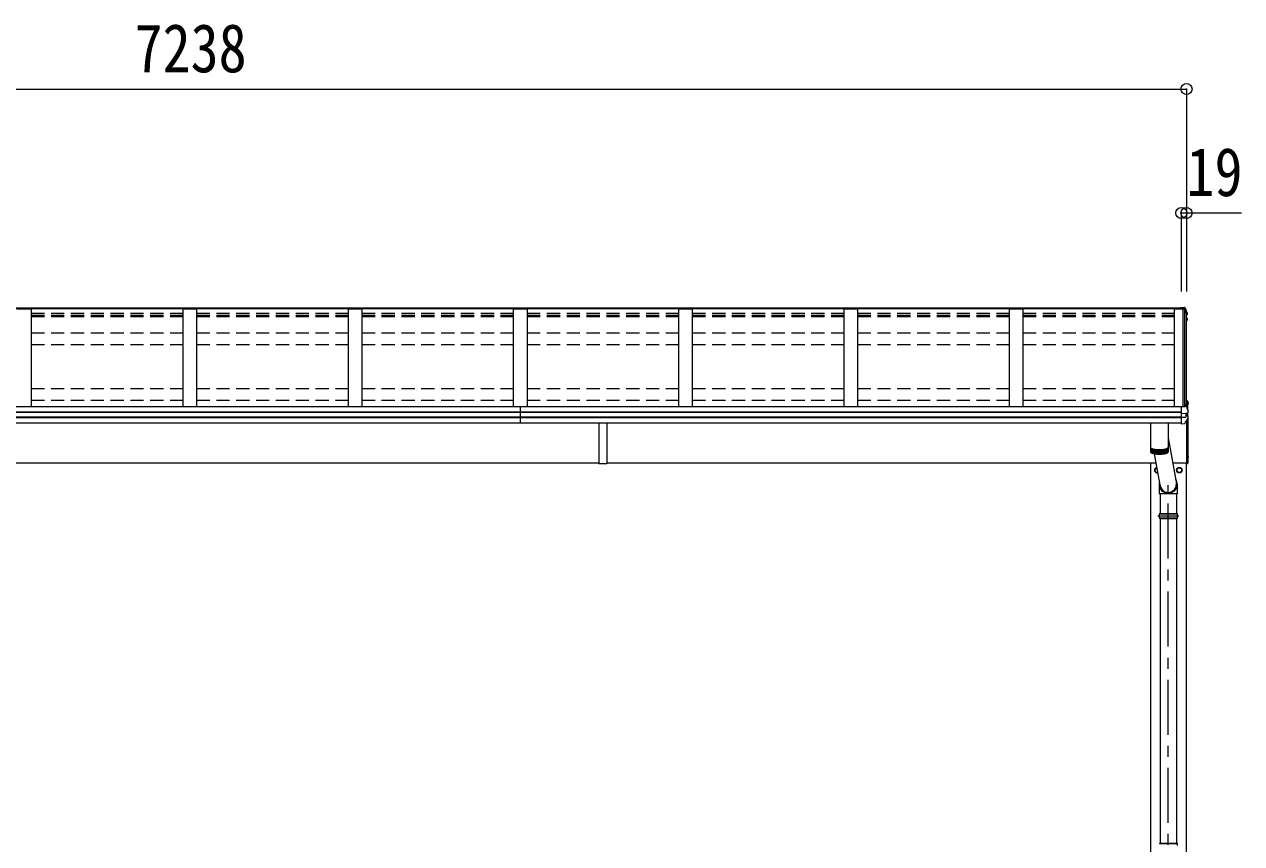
# Model space of a CAD drawing. Units: millimetres at full size. Extents: x -11243 to 11243, y -7760 to 7760.
# Drawn here: x -6006 to -1586, y -2996 to -22 of the extents above; entities that cross this region are included whole.
import ezdxf
from ezdxf.enums import TextEntityAlignment as Align

# ---------------------------------------------------------------- set-up
doc = ezdxf.new("R2010")
doc.units = ezdxf.units.MM
doc.header["$LTSCALE"] = 40
doc.header["$PDMODE"] = 32
doc.header["$PDSIZE"] = 40
doc.linetypes.add('CHAIN1', pattern=[8, 5, -1, 1, -1])
doc.linetypes.add('DASHED1', pattern=[1.8, 1.2, -0.6])
for name, color, linetype, lineweight in [('0-1_本体', 5, 'CHAIN1', 9), ('0-3_ELV2', 4, 'Continuous', 9), ('0-6_OTH_LINE', 6, 'Continuous', 9), ('0-9_OUTLINE', 7, 'Continuous', 9)]:
    doc.layers.add(name, color=color, linetype=linetype, lineweight=lineweight)
doc.styles.add('ＭＳ ゴシック', font='')
doc.styles.get('ＭＳ ゴシック').set_extended_font_data('MS Gothic')

msp = doc.modelspace()

# ---------------------------------------------------------------- linework, layer by layer
at = {"layer": '0-1_本体'}
msp.add_line((-1852.55, -5161.28), (-1852.55, -1695.37), dxfattribs=at)
at = {"layer": '0-3_ELV2'}
for p, q in [((-1805.55, -1052.27), (-9005.55, -1052.27)), ((-1805.55, -1054.49), (-9005.55, -1054.49)), ((-5980.55, -1055.65), (-6030.55, -1055.65)), ((-5980.55, -1055.65), (-5980.55, -1410.47)), ((-5430.55, -1055.65), (-5430.55, -1410.47)), ((-5380.55, -1055.65), (-5430.55, -1055.65)), ((-5380.55, -1055.65), (-5380.55, -1410.47)), ((-4830.55, -1055.65), (-4830.55, -1410.47)), ((-4780.55, -1055.65), (-4830.55, -1055.65)), ((-4780.55, -1055.65), (-4780.55, -1410.47)), ((-4540.55, -1055.39), (-4540.55, -1052.27)), ((-4230.55, -1055.65), (-4230.55, -1410.47)), ((-4180.55, -1055.65), (-4230.55, -1055.65)), ((-4180.55, -1055.65), (-4180.55, -1410.47)), ((-3630.55, -1055.65), (-3630.55, -1410.47)), ((-3580.55, -1055.65), (-3630.55, -1055.65)), ((-3580.55, -1055.65), (-3580.55, -1410.47)), ((-3030.55, -1055.65), (-3030.55, -1410.47)), ((-2980.55, -1055.65), (-3030.55, -1055.65)), ((-2980.55, -1055.65), (-2980.55, -1410.47)), ((-2430.55, -1055.65), (-2430.55, -1410.47)), ((-2380.55, -1055.65), (-2430.55, -1055.65)), ((-2380.55, -1055.65), (-2380.55, -1410.47)), ((-1830.55, -1410.47), (-1830.55, -1055.61)), ((-1805.55, -1055.61), (-1830.55, -1055.61)), ((-1808.55, -1052.27), (-1808.55, -1049.41)), ((-1808.55, -1049.41), (-1794.39, -1050.18)), ((-1805.55, -1052.27), (-1808.55, -1052.27)), ((-1805.55, -1052.27), (-1805.55, -1055.61)), ((-1805.55, -1054.51), (-1794.72, -1055.12)), ((-1794.72, -1055.5), (-1805.55, -1055.5)), ((-1799.25, -1409.08), (-1799.25, -1055.5)), ((-1794.72, -1055.12), (-1794.35, -1052.64)), ((-1794.72, -1055.12), (-1794.72, -1055.54)), ((-1794.57, -1055.33), (-1794.35, -1053.84)), ((-1793.38, -1055.39), (-1794.57, -1055.33)), ((-1793.55, -1055.38), (-1793.55, -1409.36)), ((-1786.55, -1410.48), (-1786.55, -1072.77)), ((-1786.55, -1075.13), (-1785.99, -1075.02)), ((-1786.55, -1075.48), (-1785.99, -1075.37)), ((-1785.13, -1076.73), (-1786.55, -1077.01)), ((-1786.55, -1088.79), (-1785.42, -1088.93)), ((-1786.55, -1092.8), (-1784.73, -1093.16)), ((-1785.7, -1094.49), (-1786.55, -1094.33)), ((-1784.08, -1071.44), (-1784.08, -1075.46)), ((-1783.72, -1090.05), (-1783.71, -1090.11)), ((-1783.68, -1090.38), (-1783.68, -1094.43)), ((-1805.55, -1410.47), (-9005.55, -1410.47)), ((-4205.55, -1410.47), (-4205.55, -1469.46)), ((-1805.55, -1408.78), (-1805.55, -1472.26)), ((-1786.55, -1390.51), (-1786.05, -1390.51)), ((-1783.12, -1389.33), (-1786.05, -1389.51)), ((-1786.05, -1389.51), (-1786.05, -1411.77)), ((-1782.05, -1422.49), (-1782.05, -1390.32)), ((-1781.55, -1393.59), (-1782.05, -1393.68)), ((-1781.55, -1401.42), (-1782.05, -1401.33)), ((-1781.55, -1393.59), (-1780.58, -1393.77)), ((-1781.55, -1393.59), (-1781.55, -1401.42)), ((-1781.55, -1401.42), (-1780.58, -1401.25)), ((-1805.55, -1430), (-9005.55, -1430)), ((-1805.55, -1430.9), (-9005.55, -1430.9)), ((-1805.55, -1448.14), (-9005.55, -1448.14)), ((-1805.55, -1450.1), (-9005.55, -1450.1)), ((-1805.55, -1434.09), (-1790.76, -1434.19)), ((-1805.55, -1447.95), (-1790.76, -1447.75)), ((-1789.11, -1434.1), (-1782.73, -1433.3)), ((-1788.55, -1434.03), (-1788.55, -1447.82)), ((-1788.55, -1441.81), (-1781.32, -1443.22)), ((-1786.55, -1433.78), (-1786.55, -1442.2)), ((-1786.05, -1433.72), (-1786.05, -1442.3)), ((-1782.05, -1443.07), (-1782.05, -1433.19)), ((-1782.05, -1453.58), (-1782.05, -1615.69)), ((-1781.85, -1433.16), (-1781.86, -1433.16)), ((-1781.85, -1433.16), (-1781.78, -1433.15)), ((-1780.98, -1432.17), (-1780.98, -1425.66)), ((-1780.51, -1450.72), (-1780.51, -1444.19)), ((-1805.55, -1469.46), (-9005.55, -1469.46)), ((-3920.55, -1469.46), (-3920.55, -1618.01)), ((-3890.55, -1469.46), (-3890.55, -1618.01)), ((-1805.55, -1472.26), (-1793.97, -1471.63)), ((-1793.18, -1471.16), (-1793.19, -1471.18)), ((-1786.55, -1460.91), (-1786.55, -1615.51)), ((-1884.47, -1582.27), (-1885.63, -1582.27)), ((-1781.55, -1589.59), (-1782.05, -1589.68)), ((-1781.55, -1589.59), (-1780.58, -1589.77)), ((-1781.55, -1589.59), (-1781.55, -1597.42)), ((-3920.55, -1615.51), (-8913.73, -1615.51)), ((-3890.55, -1618.01), (-3920.55, -1618.01)), ((-1897.38, -1615.51), (-3890.55, -1615.51)), ((-1917.55, -1615.51), (-1917.55, -4965.51)), ((-1786.55, -1615.51), (-1836.42, -1615.51)), ((-1787.55, -1615.51), (-1787.55, -4965.51)), ((-1786.05, -1615.51), (-1786.55, -1615.51)), ((-1781.55, -1597.42), (-1782.05, -1597.33)), ((-1781.55, -1597.42), (-1780.58, -1597.25)), ((-1901.15, -1640.26), (-1901.05, -1640.26)), ((-1901.15, -1640.76), (-1901.05, -1640.76)), ((-1821.15, -1640.26), (-1821.05, -1640.26)), ((-1821.15, -1640.76), (-1821.05, -1640.76))]:
    msp.add_line(p, q, dxfattribs=at)
at = {"layer": '0-3_ELV2', "linetype": 'DASHED1'}
for p, q in [((-5980.55, -1071.05), (-5430.55, -1071.05)), ((-5980.55, -1077.42), (-5430.55, -1077.42)), ((-5980.55, -1079.41), (-5430.55, -1079.41)), ((-5980.55, -1083.18), (-5430.55, -1083.18)), ((-5380.55, -1071.05), (-4830.55, -1071.05)), ((-5380.55, -1077.42), (-4830.55, -1077.42)), ((-5380.55, -1079.41), (-4830.55, -1079.41)), ((-5380.55, -1083.18), (-4830.55, -1083.18)), ((-4780.55, -1071.05), (-4230.55, -1071.05)), ((-4780.55, -1077.42), (-4230.55, -1077.42)), ((-4780.55, -1079.41), (-4230.55, -1079.41)), ((-4780.55, -1083.18), (-4230.55, -1083.18)), ((-4180.55, -1071.05), (-3630.55, -1071.05)), ((-4180.55, -1077.42), (-3630.55, -1077.42)), ((-4180.55, -1079.41), (-3630.55, -1079.41)), ((-4180.55, -1083.18), (-3630.55, -1083.18)), ((-3580.55, -1071.05), (-3030.55, -1071.05)), ((-3580.55, -1077.42), (-3030.55, -1077.42)), ((-3580.55, -1079.41), (-3030.55, -1079.41)), ((-3580.55, -1083.18), (-3030.55, -1083.18)), ((-2980.55, -1071.05), (-2430.55, -1071.05)), ((-2980.55, -1077.42), (-2430.55, -1077.42)), ((-2980.55, -1079.41), (-2430.55, -1079.41)), ((-2980.55, -1083.18), (-2430.55, -1083.18)), ((-2380.55, -1071.05), (-1830.55, -1071.05)), ((-2380.55, -1077.42), (-1830.55, -1077.42)), ((-2380.55, -1079.41), (-1830.55, -1079.41)), ((-2380.55, -1083.18), (-1830.55, -1083.18)), ((-5980.55, -1141.66), (-5430.55, -1141.66)), ((-5380.55, -1141.66), (-4830.55, -1141.66)), ((-4780.55, -1141.66), (-4230.55, -1141.66)), ((-4180.55, -1141.66), (-3630.55, -1141.66)), ((-3580.55, -1141.66), (-3030.55, -1141.66)), ((-2980.55, -1141.66), (-2430.55, -1141.66)), ((-2380.55, -1141.66), (-1830.55, -1141.66)), ((-5980.55, -1184.17), (-5430.55, -1184.17)), ((-5380.55, -1184.17), (-4830.55, -1184.17)), ((-4780.55, -1184.17), (-4230.55, -1184.17)), ((-4180.55, -1184.17), (-3630.55, -1184.17)), ((-3580.55, -1184.17), (-3030.55, -1184.17)), ((-2980.55, -1184.17), (-2430.55, -1184.17)), ((-2380.55, -1184.17), (-1830.55, -1184.17)), ((-5980.55, -1344.44), (-5430.55, -1344.44)), ((-5380.55, -1344.44), (-4830.55, -1344.44)), ((-4780.55, -1344.44), (-4230.55, -1344.44)), ((-4180.55, -1344.44), (-3630.55, -1344.44)), ((-3580.55, -1344.44), (-3030.55, -1344.44)), ((-2980.55, -1344.44), (-2430.55, -1344.44)), ((-2380.55, -1344.44), (-1830.55, -1344.44)), ((-5980.55, -1386.96), (-5430.55, -1386.96)), ((-5380.55, -1386.96), (-4830.55, -1386.96)), ((-4780.55, -1386.96), (-4230.55, -1386.96)), ((-4180.55, -1386.96), (-3630.55, -1386.96)), ((-3580.55, -1386.96), (-3030.55, -1386.96)), ((-2980.55, -1386.96), (-2430.55, -1386.96)), ((-2380.55, -1386.96), (-1830.55, -1386.96)), ((-1781.79, -1396.36), (-1782.4, -1397.51)), ((-1781.79, -1398.65), (-1782.4, -1397.51)), ((-1779.47, -1395.21), (-1781.79, -1396.36)), ((-1779.47, -1399.81), (-1781.79, -1398.65)), ((-1781.79, -1592.36), (-1782.4, -1593.51)), ((-1781.79, -1594.65), (-1782.4, -1593.51)), ((-1779.47, -1591.21), (-1781.79, -1592.36)), ((-1779.47, -1595.81), (-1781.79, -1594.65))]:
    msp.add_line(p, q, dxfattribs=at)
at = {"layer": '0-3_ELV2'}
for points in [[(-1808.55, -1051.84), (-1794.35, -1052.64), (-1794.35, -1053.84), (-1793.24, -1053.9)], [(-1794.66, -1055.54), (-1794.57, -1054.98), (-1794.57, -1055.33)], [(-1791.75, -1051.39), (-1787.5, -1062), (-1784.16, -1070.95), (-1784.09, -1071.22), (-1784.09, -1071.28)], [(-1791.75, -1054.96), (-1790.75, -1057.45), (-1789.77, -1059.95), (-1788.8, -1062.45), (-1787.84, -1064.95), (-1786.9, -1067.46), (-1785.97, -1069.98), (-1785.06, -1072.5), (-1784.15, -1075.03)], [(-1783.85, -1095.07), (-1785.31, -1097.62), (-1786.55, -1099.74)], [(-1784.09, -1071.28), (-1784.08, -1071.39), (-1784.08, -1071.44)], [(-1783.71, -1090.07), (-1783.68, -1090.24), (-1783.68, -1090.38)], [(-1805.55, -1408.78), (-1791.55, -1409.46), (-1791.55, -1403.81), (-1789.79, -1403.9)], [(-1788.92, -1404.53), (-1787.88, -1407.11), (-1786.86, -1409.69), (-1785.85, -1412.29), (-1784.86, -1414.89), (-1783.88, -1417.49), (-1782.92, -1420.1), (-1781.97, -1422.71), (-1781.04, -1425.33)], [(-1789.11, -1434.1), (-1789.35, -1434.12), (-1789.5, -1434.14)], [(-1784.33, -1433.39), (-1783.09, -1433.34), (-1781.86, -1433.16)], [(-1781.04, -1425.33), (-1780.99, -1425.54), (-1780.98, -1425.66)], [(-1786.05, -1460.11), (-1786.05, -1616.51), (-1783.12, -1616.68)], [(-1891.26, -1649.57), (-1892.55, -1650.32), (-1901.05, -1645.41), (-1901.05, -1635.6), (-1894.45, -1631.79)]]:
    msp.add_lwpolyline(points, dxfattribs=at)
msp.add_lwpolyline([(-1812.55, -1630.69), (-1804.05, -1635.6), (-1804.05, -1645.41), (-1812.55, -1650.32), (-1821.05, -1645.41), (-1821.05, -1635.6)], close=True, dxfattribs=at)
for radius in [10, 8.5]:
    msp.add_circle((-1812.55, -1640.51), radius, dxfattribs=at)
for centre, radius, start, end in [((-1793.97, -1052.77), 2.62, 31.83445, 99.24), ((-1793.39, -1055.69), 0.3, 21.99494, 87.04231), ((-1793.32, -1055.6), 1.7, 22.00225, 87.0423), ((-2255.49, -1241.95), 498.52, 19.56907, 21.95354), ((-2218.32, -846.18), 499.04, 329.90411, 330.14673), ((-2218.32, -846.52), 499.04, 329.90411, 330.14673), ((-1786.04, -1074.73), 0.3, 280.95393, 327.06409), ((-1786.04, -1075.08), 0.299, 280.88931, 19.51522), ((-1785.76, -1094.79), 0.299, 330.19129, 79.12168), ((-1785.43, -1091.26), 2.32, 60.30373, 87.34859), ((-1785.38, -1075.46), 1.3, 280.88938, 19.44863), ((-1784.98, -1090.34), 1.3, 10.02543, 80.23195), ((-1784.98, -1094.43), 1.3, 330.27138, 79.1216), ((-1789.84, -1404.9), 1, 22.05378, 87.04045), ((-1783.05, -1390.32), 1, 0, 93.5), ((-1780.74, -1394.65), 0.9, 30.63591, 80), ((-1780.74, -1400.36), 0.9, 280, 329.36409), ((-1785.55, -1397.51), 6.5, 329.36409, 30.63591), ((-2175.46, -1217.02), 459.05, 326.38357, 329.32444), ((-1788.21, -1431.47), 16.37, 265.48312, 268.58725), ((-1781.98, -1432.17), 1, 281.45361, 0), ((-1781.51, -1444.2), 0.998, 0.05121, 79.086), ((-1781.51, -1450.72), 1, 329.32149, 0), ((-1794.02, -1470.63), 1, 273.10735, 326.38063), ((-1780.74, -1590.65), 0.9, 30.63591, 80), ((-1785.55, -1593.51), 6.5, 329.36409, 30.63591), ((-1892.55, -1640.51), 10, 102.06317, 278.29935), ((-1892.55, -1640.51), 8.5, 102.39542, 277.96709), ((-1892.55, -1640.51), 8.6, 111.25399, 128.74601), ((-1812.55, -1640.51), 8.6, 111.25399, 128.74601), ((-1812.55, -1640.51), 8.6, 51.25399, 68.74601), ((-1783.05, -1615.69), 1, 266.5, 0), ((-1780.74, -1596.36), 0.9, 280, 329.36409), ((-1892.55, -1640.51), 8.6, 171.25399, 178.33419), ((-1892.55, -1640.51), 8.6, 181.66581, 188.74601), ((-1892.55, -1640.51), 8.6, 231.25399, 248.74601), ((-1812.55, -1640.51), 8.6, 171.25399, 178.33419), ((-1812.55, -1640.51), 8.6, 181.66581, 188.74601), ((-1812.55, -1640.51), 8.6, 231.25399, 248.74601), ((-1812.55, -1640.51), 8.6, 291.25399, 308.74601), ((-1812.55, -1640.51), 8.6, 351.25399, 8.74601)]:
    msp.add_arc(centre, radius, start, end, dxfattribs=at)
for centre, major_axis, ratio, start_param, end_param in [((-1789.4, -1426.58), (9.96, 2.12), 0.734427, 4.4222801, 4.5475838), ((-1789.4, -1455.35), (-9.97, 1.96), 0.736539, 4.8664216, 4.9917253), ((-1789.55, -1447.63), (-1, 0.195), 0.067217, 2.8005545, 3.1546872)]:
    msp.add_ellipse(centre, major_axis=major_axis, ratio=ratio, start_param=start_param, end_param=end_param, dxfattribs=at)
at = {"layer": '0-6_OTH_LINE'}
for p, q in [((-9024.55, -256.81), (-1786.55, -256.81)), ((-1786.55, -256.81), (-1786.55, -992.27)), ((-1805.55, -706.81), (-1805.55, -992.27)), ((-1805.55, -706.81), (-1786.55, -706.81)), ((-1786.55, -706.81), (-1786.55, -992.27)), ((-1786.55, -706.81), (-1586.33, -706.81))]:
    msp.add_line(p, q, dxfattribs=at)
for p in [(-1786.55, -256.81), (-1805.55, -706.81), (-1786.55, -706.81)]:
    msp.add_point(p, dxfattribs=at)
at = {"layer": '0-9_OUTLINE'}
for p, q in [((-1917.05, -1469.46), (-1917.05, -1573.99)), ((-1853.05, -1469.46), (-1853.05, -1573.99)), ((-1853.05, -1522.87), (-1823.03, -1690.07)), ((-1916.47, -1575.54), (-1916.47, -1560.09)), ((-1915.24, -1561.27), (-1915.24, -1576.73)), ((-1913.42, -1577.82), (-1913.42, -1562.36)), ((-1911.06, -1563.36), (-1911.06, -1578.81)), ((-1908.19, -1579.71), (-1908.19, -1564.26)), ((-1904.87, -1580.49), (-1904.87, -1565.03)), ((-1903.62, -1580.73), (-1882.08, -1700.68)), ((-1901.17, -1565.69), (-1901.17, -1581.14)), ((-1897.16, -1566.2), (-1897.16, -1581.65)), ((-1892.91, -1566.56), (-1892.91, -1582.01)), ((-1888.51, -1566.76), (-1888.51, -1582.22)), ((-1884.05, -1566.81), (-1884.05, -1582.26)), ((-1879.61, -1566.69), (-1879.61, -1582.14)), ((-1875.28, -1566.42), (-1875.28, -1581.87)), ((-1871.14, -1565.99), (-1871.14, -1581.44)), ((-1867.27, -1565.41), (-1867.27, -1580.87)), ((-1863.76, -1564.71), (-1863.76, -1580.17)), ((-1860.65, -1563.89), (-1860.65, -1579.34)), ((-1858.03, -1562.97), (-1858.03, -1578.42)), ((-1855.93, -1561.96), (-1855.93, -1577.42)), ((-1854.41, -1560.91), (-1854.41, -1576.37)), ((-1885.94, -1694.86), (-1885.94, -1726.45)), ((-1819.95, -1695.28), (-1819.95, -1726.45)), ((-1819.95, -1726.45), (-1885.94, -1726.45)), ((-1882.55, -1726.45), (-1882.55, -1797.45)), ((-1822.55, -1726.45), (-1822.55, -1797.45)), ((-1890.55, -1806.45), (-1814.55, -1806.45)), ((-1885.16, -1799.45), (-1819.95, -1799.45)), ((-1884.55, -1797.45), (-1820.55, -1797.45)), ((-1884.55, -1797.45), (-1884.55, -1799.45)), ((-1820.55, -1797.45), (-1820.55, -1799.45)), ((-1885.16, -1813.45), (-1819.95, -1813.45)), ((-1884.55, -1813.45), (-1884.55, -1815.45)), ((-1884.55, -1815.45), (-1820.55, -1815.45)), ((-1882.55, -1815.45), (-1882.55, -2994.48)), ((-1822.55, -1815.45), (-1822.55, -2994.48)), ((-1820.55, -1813.45), (-1820.55, -1815.45)), ((-1885.16, -2996.48), (-1819.95, -2996.48)), ((-1884.55, -2994.48), (-1820.55, -2994.48)), ((-1884.55, -2994.48), (-1884.55, -2996.48)), ((-1820.55, -2994.48), (-1820.55, -2996.48))]:
    msp.add_line(p, q, dxfattribs=at)
for points in [[(-1917.05, -1557.57), (-1917.05, -1557.71), (-1916.94, -1558.27), (-1916.69, -1558.82), (-1916.29, -1559.37), (-1915.74, -1559.91), (-1915.06, -1560.44), (-1914.24, -1560.96), (-1913.29, -1561.46), (-1912.21, -1561.95), (-1911.01, -1562.41), (-1909.68, -1562.86), (-1908.25, -1563.27), (-1906.71, -1563.67), (-1905.07, -1564.03), (-1903.33, -1564.37), (-1901.52, -1564.67), (-1899.63, -1564.94), (-1897.67, -1565.18), (-1895.66, -1565.38), (-1893.6, -1565.55), (-1891.5, -1565.68), (-1889.36, -1565.77), (-1887.21, -1565.83), (-1885.05, -1565.85)], [(-1917, -1558.05), (-1917.01, -1558.11), (-1917.05, -1558.67), (-1916.94, -1559.23), (-1916.69, -1559.79), (-1916.29, -1560.34), (-1915.74, -1560.88), (-1915.06, -1561.41), (-1914.24, -1561.93), (-1913.29, -1562.43), (-1912.21, -1562.91), (-1911.01, -1563.38), (-1909.68, -1563.82), (-1908.25, -1564.24), (-1906.71, -1564.63), (-1905.07, -1565), (-1903.33, -1565.33), (-1901.52, -1565.64), (-1899.63, -1565.91), (-1897.67, -1566.14), (-1895.66, -1566.35), (-1893.6, -1566.52), (-1891.5, -1566.65), (-1889.36, -1566.74), (-1887.21, -1566.8), (-1885.05, -1566.82)], [(-1917.05, -1573.99), (-1917.05, -1574.13), (-1916.94, -1574.69), (-1916.69, -1575.24), (-1916.29, -1575.79), (-1915.74, -1576.33), (-1915.06, -1576.86), (-1914.24, -1577.38), (-1913.29, -1577.88), (-1912.21, -1578.37), (-1911.01, -1578.83), (-1909.68, -1579.28), (-1908.25, -1579.69), (-1906.71, -1580.09), (-1905.07, -1580.45), (-1903.33, -1580.79), (-1901.52, -1581.09), (-1899.63, -1581.36), (-1897.67, -1581.6), (-1895.66, -1581.8), (-1893.6, -1581.97), (-1891.5, -1582.1), (-1889.36, -1582.19), (-1887.21, -1582.25), (-1885.05, -1582.27)], [(-1915.35, -1560.24), (-1914.9, -1560.7), (-1914.26, -1561.22), (-1913.49, -1561.73), (-1912.58, -1562.22), (-1911.54, -1562.7), (-1910.38, -1563.16), (-1909.1, -1563.6), (-1907.71, -1564.01), (-1906.21, -1564.4), (-1904.62, -1564.76), (-1902.93, -1565.09), (-1901.16, -1565.39), (-1899.32, -1565.66), (-1897.4, -1565.89), (-1895.44, -1566.09), (-1893.42, -1566.26), (-1891.36, -1566.39), (-1889.28, -1566.48), (-1887.17, -1566.54), (-1885.05, -1566.56)], [(-1885.05, -1565.85), (-1882.89, -1565.83), (-1880.74, -1565.77), (-1878.61, -1565.68), (-1876.51, -1565.55), (-1874.45, -1565.38), (-1872.43, -1565.18), (-1870.48, -1564.94), (-1868.59, -1564.67), (-1866.77, -1564.37), (-1865.04, -1564.03), (-1863.4, -1563.67), (-1861.86, -1563.27), (-1860.43, -1562.86), (-1859.1, -1562.41), (-1857.9, -1561.95), (-1856.82, -1561.46), (-1855.86, -1560.96), (-1855.05, -1560.44), (-1854.36, -1559.91), (-1853.82, -1559.37), (-1853.42, -1558.82), (-1853.17, -1558.27), (-1853.06, -1557.71), (-1853.05, -1557.57)], [(-1885.05, -1566.82), (-1882.89, -1566.8), (-1880.74, -1566.74), (-1878.61, -1566.65), (-1876.51, -1566.52), (-1874.45, -1566.35), (-1872.43, -1566.14), (-1870.48, -1565.91), (-1868.59, -1565.64), (-1866.77, -1565.33), (-1865.04, -1565), (-1863.4, -1564.63), (-1861.86, -1564.24), (-1860.43, -1563.82), (-1859.1, -1563.38), (-1857.9, -1562.91), (-1856.82, -1562.43), (-1855.86, -1561.93), (-1855.05, -1561.41), (-1854.36, -1560.88), (-1853.82, -1560.34), (-1853.42, -1559.79), (-1853.17, -1559.23), (-1853.06, -1558.67), (-1853.1, -1558.11), (-1853.11, -1558.05)], [(-1885.05, -1566.56), (-1882.94, -1566.54), (-1880.83, -1566.48), (-1878.75, -1566.39), (-1876.69, -1566.26), (-1874.67, -1566.09), (-1872.7, -1565.89), (-1870.79, -1565.66), (-1868.95, -1565.39), (-1867.18, -1565.09), (-1865.49, -1564.76), (-1863.89, -1564.4), (-1862.4, -1564.01), (-1861.01, -1563.6), (-1859.73, -1563.16), (-1858.57, -1562.7), (-1857.53, -1562.22), (-1856.62, -1561.73), (-1855.84, -1561.22), (-1855.2, -1560.7), (-1854.76, -1560.24)], [(-1885.05, -1582.27), (-1882.89, -1582.25), (-1880.74, -1582.19), (-1878.61, -1582.1), (-1876.51, -1581.97), (-1874.45, -1581.8), (-1872.43, -1581.6), (-1870.48, -1581.36), (-1868.59, -1581.09), (-1866.77, -1580.79), (-1865.04, -1580.45), (-1863.4, -1580.09), (-1861.86, -1579.69), (-1860.43, -1579.28), (-1859.1, -1578.83), (-1857.9, -1578.37), (-1856.82, -1577.88), (-1855.86, -1577.38), (-1855.05, -1576.86), (-1854.36, -1576.33), (-1853.82, -1575.79), (-1853.42, -1575.24), (-1853.17, -1574.69), (-1853.06, -1574.13), (-1853.05, -1573.99)]]:
    msp.add_lwpolyline(points, dxfattribs=at)
for centre, start, end in [((-1858.3, -1806.45), 165.38919, 194.61079), ((-1846.8, -1806.45), 0, 14.61083), ((-1846.8, -1806.45), 345.38917, 0), ((-1846.8, -3003.48), 0, 14.61083)]:
    msp.add_arc(centre, 27.75, start, end, dxfattribs=at)
for centre, major_axis, ratio, start_param, end_param in [((-1852.94, -1691.77), (-33, -3.09), 0.972144, 5.9450644, 9.9629339), ((-1852.88, -1691.76), (-29.65, -2.78), 0.991517, 6.2831853, 9.4274888)]:
    msp.add_ellipse(centre, major_axis=major_axis, ratio=ratio, start_param=start_param, end_param=end_param, dxfattribs=at)

# ---------------------------------------------------------------- texts
at = {"layer": '0-6_OTH_LINE', "color": 7, "style": 'ＭＳ ゴシック', "width": 0.85}
for s, p in [('7238', (-5605.55, -248.81)), ('19', (-1786.66, -698.39))]:
    msp.add_text(s, height=176, dxfattribs=at).set_placement(p, align=Align.BOTTOM_LEFT)

doc.saveas('drawing.dxf')
